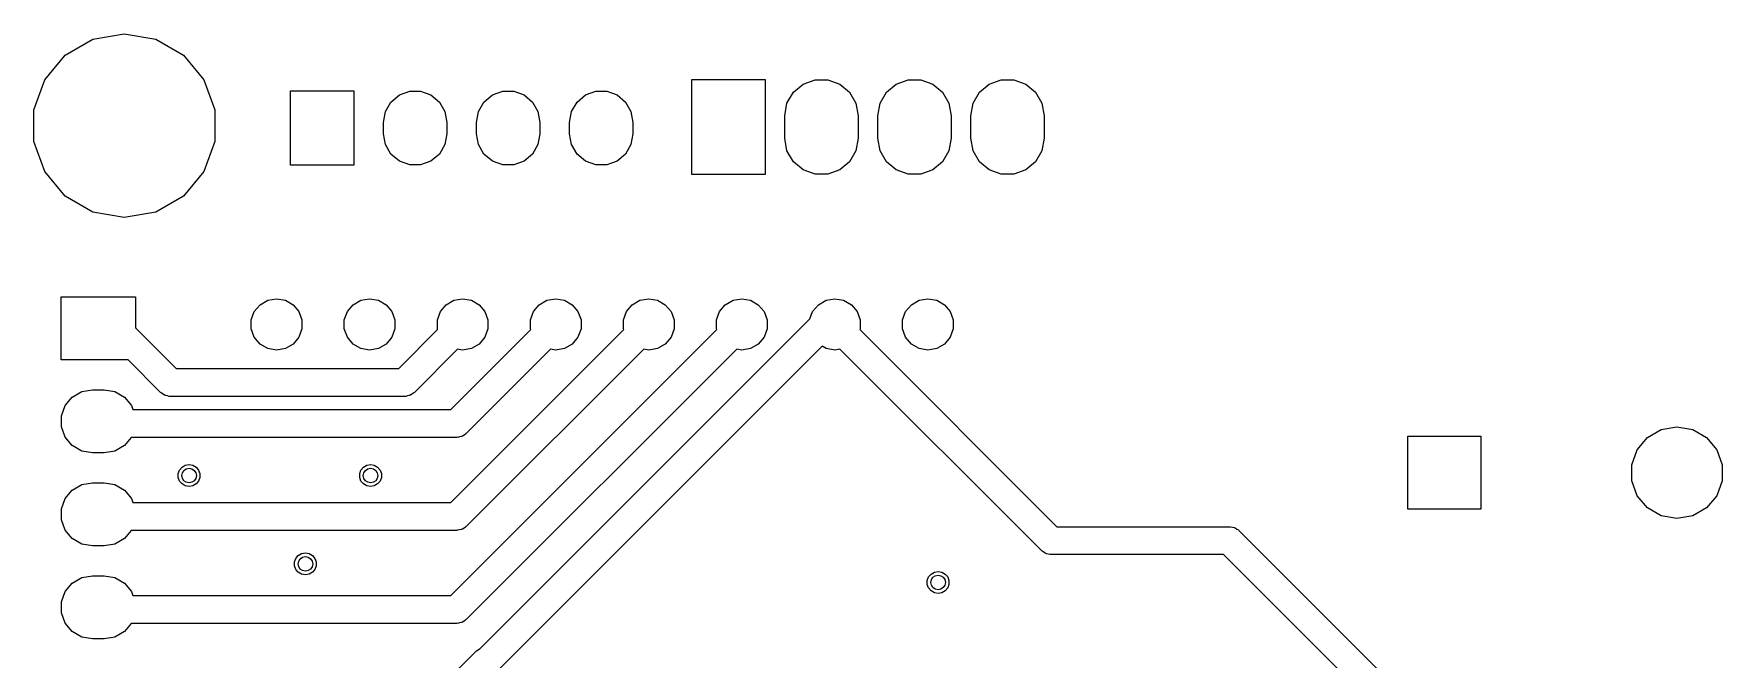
# Model space of a CAD drawing. Extents: x 10 to 287, y -200 to -10.
# Drawn here: x 81.74 to 127.83, y -55.44 to -38.35 of the extents above; entities that cross this region are included whole.
import ezdxf

# ---------------------------------------------------------------- set-up
doc = ezdxf.new("R2010")
doc.units = 0
doc.header["$MEASUREMENT"] = 0
doc.layers.add('BLACK', color=7, linetype='CONTINUOUS')

msp = doc.modelspace()

# ---------------------------------------------------------------- linework, layer by layer
at = {"layer": 'Black'}
for p, q in [((82.5976, -38.9406), (83.3526, -38.5047)), ((83.3526, -38.5047), (84.2112, -38.3533)), ((84.2112, -38.3533), (85.0697, -38.5047)), ((85.0697, -38.5047), (85.8247, -38.9406)), ((82.0373, -39.6084), (82.5976, -38.9406)), ((85.8247, -38.9406), (86.385, -39.6084)), ((81.7391, -40.4276), (82.0373, -39.6084)), ((86.385, -39.6084), (86.6832, -40.4276)), ((99.7, -42.2), (99.7, -39.6)), ((99.7, -39.6), (101.7, -39.6)), ((101.7, -39.6), (101.7, -42.2)), ((102.74, -39.729), (103.066, -39.6102)), ((103.066, -39.6102), (103.414, -39.6102)), ((103.414, -39.6102), (103.74, -39.729)), ((105.28, -39.729), (105.606, -39.6102)), ((105.606, -39.6102), (105.954, -39.6102)), ((105.954, -39.6102), (106.28, -39.729)), ((107.82, -39.729), (108.146, -39.6102)), ((108.146, -39.6102), (108.494, -39.6102)), ((108.494, -39.6102), (108.82, -39.729)), ((88.7464, -41.946), (88.7464, -39.914)), ((88.7464, -39.914), (90.4736, -39.914)), ((90.4736, -39.914), (90.4736, -41.946)), ((91.4884, -40.2186), (91.7182, -40.0258)), ((91.7182, -40.0258), (92, -39.9232)), ((92, -39.9232), (92.3, -39.9232)), ((92.3, -39.9232), (92.5818, -40.0258)), ((92.5818, -40.0258), (92.8116, -40.2186)), ((94.0284, -40.2186), (94.2582, -40.0258)), ((94.2582, -40.0258), (94.54, -39.9232)), ((94.54, -39.9232), (94.84, -39.9232)), ((94.84, -39.9232), (95.1218, -40.0258)), ((95.1218, -40.0258), (95.3516, -40.2186)), ((96.5684, -40.2186), (96.7982, -40.0258)), ((96.7982, -40.0258), (97.08, -39.9232)), ((97.08, -39.9232), (97.38, -39.9232)), ((97.38, -39.9232), (97.6618, -40.0258)), ((97.6618, -40.0258), (97.8916, -40.2186)), ((102.3, -40.253), (102.474, -39.9522)), ((102.474, -39.9522), (102.74, -39.729)), ((103.74, -39.729), (104.006, -39.9522)), ((104.006, -39.9522), (104.18, -40.253)), ((104.84, -40.253), (105.014, -39.9522)), ((105.014, -39.9522), (105.28, -39.729)), ((106.28, -39.729), (106.546, -39.9522)), ((106.546, -39.9522), (106.72, -40.253)), ((107.38, -40.253), (107.554, -39.9522)), ((107.554, -39.9522), (107.82, -39.729)), ((108.82, -39.729), (109.086, -39.9522)), ((109.086, -39.9522), (109.26, -40.253)), ((81.7391, -41.2994), (81.7391, -40.4276)), ((86.6832, -40.4276), (86.6832, -41.2994)), ((91.2864, -40.7737), (91.3385, -40.4783)), ((91.3385, -40.4783), (91.4884, -40.2186)), ((92.8116, -40.2186), (92.9615, -40.4783)), ((92.9615, -40.4783), (93.0136, -40.7737)), ((93.8264, -40.7737), (93.8785, -40.4783)), ((93.8785, -40.4783), (94.0284, -40.2186)), ((95.3516, -40.2186), (95.5015, -40.4783)), ((95.5015, -40.4783), (95.5536, -40.7737)), ((96.3664, -40.7737), (96.4185, -40.4783)), ((96.4185, -40.4783), (96.5684, -40.2186)), ((97.8916, -40.2186), (98.0415, -40.4783)), ((98.0415, -40.4783), (98.0936, -40.7737)), ((102.24, -40.595), (102.3, -40.253)), ((104.18, -40.253), (104.24, -40.595)), ((104.78, -40.595), (104.84, -40.253)), ((106.72, -40.253), (106.78, -40.595)), ((107.32, -40.595), (107.38, -40.253)), ((109.26, -40.253), (109.32, -40.595)), ((91.2864, -41.0863), (91.2864, -40.7737)), ((93.0136, -40.7737), (93.0136, -41.0863)), ((93.8264, -41.0863), (93.8264, -40.7737)), ((95.5536, -40.7737), (95.5536, -41.0863)), ((96.3664, -41.0863), (96.3664, -40.7737)), ((98.0936, -40.7737), (98.0936, -41.0863)), ((102.24, -41.205), (102.24, -40.595)), ((104.24, -40.595), (104.24, -41.205)), ((104.78, -41.205), (104.78, -40.595)), ((106.78, -40.595), (106.78, -41.205)), ((107.32, -41.205), (107.32, -40.595)), ((109.32, -40.595), (109.32, -41.205)), ((82.0373, -42.1186), (81.7391, -41.2994)), ((86.6832, -41.2994), (86.385, -42.1186)), ((91.3385, -41.3817), (91.2864, -41.0863)), ((91.4884, -41.6414), (91.3385, -41.3817)), ((92.9615, -41.3817), (92.8116, -41.6414)), ((93.0136, -41.0863), (92.9615, -41.3817)), ((93.8785, -41.3817), (93.8264, -41.0863)), ((94.0284, -41.6414), (93.8785, -41.3817)), ((95.5015, -41.3817), (95.3516, -41.6414)), ((95.5536, -41.0863), (95.5015, -41.3817)), ((96.4185, -41.3817), (96.3664, -41.0863)), ((96.5684, -41.6414), (96.4185, -41.3817)), ((98.0415, -41.3817), (97.8916, -41.6414)), ((98.0936, -41.0863), (98.0415, -41.3817)), ((102.3, -41.547), (102.24, -41.205)), ((104.24, -41.205), (104.18, -41.547)), ((104.84, -41.547), (104.78, -41.205)), ((106.78, -41.205), (106.72, -41.547)), ((107.38, -41.547), (107.32, -41.205)), ((109.32, -41.205), (109.26, -41.547)), ((91.7182, -41.8342), (91.4884, -41.6414)), ((92, -41.9368), (91.7182, -41.8342)), ((92.3, -41.9368), (92, -41.9368)), ((92.5818, -41.8342), (92.3, -41.9368)), ((92.8116, -41.6414), (92.5818, -41.8342)), ((94.2582, -41.8342), (94.0284, -41.6414)), ((94.54, -41.9368), (94.2582, -41.8342)), ((94.84, -41.9368), (94.54, -41.9368)), ((95.1218, -41.8342), (94.84, -41.9368)), ((95.3516, -41.6414), (95.1218, -41.8342)), ((96.7982, -41.8342), (96.5684, -41.6414)), ((97.08, -41.9368), (96.7982, -41.8342)), ((97.38, -41.9368), (97.08, -41.9368)), ((97.6618, -41.8342), (97.38, -41.9368)), ((97.8916, -41.6414), (97.6618, -41.8342)), ((102.474, -41.8478), (102.3, -41.547)), ((102.74, -42.071), (102.474, -41.8478)), ((104.006, -41.8478), (103.74, -42.071)), ((104.18, -41.547), (104.006, -41.8478)), ((105.014, -41.8478), (104.84, -41.547)), ((105.28, -42.071), (105.014, -41.8478)), ((106.546, -41.8478), (106.28, -42.071)), ((106.72, -41.547), (106.546, -41.8478)), ((107.554, -41.8478), (107.38, -41.547)), ((107.82, -42.071), (107.554, -41.8478)), ((109.086, -41.8478), (108.82, -42.071)), ((109.26, -41.547), (109.086, -41.8478)), ((82.5976, -42.7864), (82.0373, -42.1186)), ((86.385, -42.1186), (85.8247, -42.7864)), ((90.4736, -41.946), (88.7464, -41.946)), ((101.7, -42.2), (99.7, -42.2)), ((103.066, -42.1898), (102.74, -42.071)), ((103.414, -42.1898), (103.066, -42.1898)), ((103.74, -42.071), (103.414, -42.1898)), ((105.606, -42.1898), (105.28, -42.071)), ((105.954, -42.1898), (105.606, -42.1898)), ((106.28, -42.071), (105.954, -42.1898)), ((108.146, -42.1898), (107.82, -42.071)), ((108.494, -42.1898), (108.146, -42.1898)), ((108.82, -42.071), (108.494, -42.1898)), ((83.3526, -43.2223), (82.5976, -42.7864)), ((85.8247, -42.7864), (85.0697, -43.2223)), ((84.2112, -43.3737), (83.3526, -43.2223)), ((85.0697, -43.2223), (84.2112, -43.3737)), ((82.484, -47.2636), (82.484, -45.5364)), ((82.484, -45.5364), (84.516, -45.5364)), ((84.516, -45.5364), (84.516, -46.3852)), ((88.1268, -45.6326), (88.3666, -45.5903)), ((88.3666, -45.5903), (88.6064, -45.6326)), ((90.6668, -45.6326), (90.9066, -45.5903)), ((90.9066, -45.5903), (91.1464, -45.6326)), ((93.2068, -45.6326), (93.4466, -45.5903)), ((93.4466, -45.5903), (93.6864, -45.6326)), ((95.7468, -45.6326), (95.9866, -45.5903)), ((95.9866, -45.5903), (96.2264, -45.6326)), ((98.2868, -45.6326), (98.5266, -45.5903)), ((98.5266, -45.5903), (98.7664, -45.6326)), ((100.827, -45.6326), (101.067, -45.5903)), ((101.067, -45.5903), (101.306, -45.6326)), ((103.367, -45.6326), (103.607, -45.5903)), ((103.607, -45.5903), (103.846, -45.6326)), ((105.907, -45.6326), (106.147, -45.5903)), ((106.147, -45.5903), (106.386, -45.6326)), ((87.6761, -46.1697), (87.7594, -45.9409)), ((87.7594, -45.9409), (87.9159, -45.7544)), ((87.9159, -45.7544), (88.1268, -45.6326)), ((88.6064, -45.6326), (88.8173, -45.7544)), ((88.8173, -45.7544), (88.9738, -45.9409)), ((88.9738, -45.9409), (89.0571, -46.1697)), ((90.2161, -46.1697), (90.2994, -45.9409)), ((90.2994, -45.9409), (90.4559, -45.7544)), ((90.4559, -45.7544), (90.6668, -45.6326)), ((91.1464, -45.6326), (91.3573, -45.7544)), ((91.3573, -45.7544), (91.5138, -45.9409)), ((91.5138, -45.9409), (91.5971, -46.1697)), ((92.7561, -46.1697), (92.8394, -45.9409)), ((92.8394, -45.9409), (92.9959, -45.7544)), ((92.9959, -45.7544), (93.2068, -45.6326)), ((93.6864, -45.6326), (93.8973, -45.7544)), ((93.8973, -45.7544), (94.0538, -45.9409)), ((94.0538, -45.9409), (94.1371, -46.1697)), ((95.2961, -46.1697), (95.3794, -45.9409)), ((95.3794, -45.9409), (95.5359, -45.7544)), ((95.5359, -45.7544), (95.7468, -45.6326)), ((96.2264, -45.6326), (96.4373, -45.7544)), ((96.4373, -45.7544), (96.5938, -45.9409)), ((96.5938, -45.9409), (96.6771, -46.1697)), ((97.8361, -46.1697), (97.9194, -45.9409)), ((97.9194, -45.9409), (98.0759, -45.7544)), ((98.0759, -45.7544), (98.2868, -45.6326)), ((98.7664, -45.6326), (98.9773, -45.7544)), ((98.9773, -45.7544), (99.1338, -45.9409)), ((99.1338, -45.9409), (99.2171, -46.1697)), ((100.376, -46.1697), (100.459, -45.9409)), ((100.459, -45.9409), (100.616, -45.7544)), ((100.616, -45.7544), (100.827, -45.6326)), ((101.306, -45.6326), (101.517, -45.7544)), ((101.517, -45.7544), (101.674, -45.9409)), ((101.674, -45.9409), (101.757, -46.1697)), ((102.927, -46.1404), (102.999, -45.9409)), ((102.999, -45.9409), (103.156, -45.7544)), ((103.156, -45.7544), (103.367, -45.6326)), ((103.846, -45.6326), (104.057, -45.7544)), ((104.057, -45.7544), (104.214, -45.9409)), ((104.214, -45.9409), (104.297, -46.1697)), ((105.456, -46.1697), (105.539, -45.9409)), ((105.539, -45.9409), (105.696, -45.7544)), ((105.696, -45.7544), (105.907, -45.6326)), ((106.386, -45.6326), (106.597, -45.7544)), ((106.597, -45.7544), (106.754, -45.9409)), ((106.754, -45.9409), (106.837, -46.1697)), ((84.516, -46.3852), (85.6288, -47.498)), ((87.6761, -46.4133), (87.6761, -46.1697)), ((87.7594, -46.6421), (87.6761, -46.4133)), ((89.0571, -46.4133), (88.9738, -46.6421)), ((89.0571, -46.1697), (89.0571, -46.4133)), ((90.2161, -46.4133), (90.2161, -46.1697)), ((90.2994, -46.6421), (90.2161, -46.4133)), ((91.5971, -46.4133), (91.5138, -46.6421)), ((91.5971, -46.1697), (91.5971, -46.4133)), ((91.7013, -47.498), (92.7641, -46.4352)), ((92.7561, -46.4133), (92.7561, -46.1697)), ((92.7641, -46.4352), (92.7561, -46.4133)), ((93.1237, -53.6956), (100.384, -46.4352)), ((93.1237, -51.1556), (97.8441, -46.4352)), ((93.1237, -48.6156), (95.3041, -46.4352)), ((93.9148, -55.1524), (102.927, -46.1404)), ((94.1371, -46.4133), (94.0538, -46.6421)), ((94.1371, -46.1697), (94.1371, -46.4133)), ((95.2961, -46.4133), (95.2961, -46.1697)), ((95.3041, -46.4352), (95.2961, -46.4133)), ((96.6771, -46.4133), (96.5938, -46.6421)), ((96.6771, -46.1697), (96.6771, -46.4133)), ((97.8361, -46.4133), (97.8361, -46.1697)), ((97.8441, -46.4352), (97.8361, -46.4133)), ((99.2171, -46.4133), (99.1338, -46.6421)), ((99.2171, -46.1697), (99.2171, -46.4133)), ((100.376, -46.4133), (100.376, -46.1697)), ((100.384, -46.4352), (100.376, -46.4133)), ((101.757, -46.4133), (101.674, -46.6421)), ((101.757, -46.1697), (101.757, -46.4133)), ((104.297, -46.4133), (104.289, -46.4352)), ((104.289, -46.4352), (109.67, -51.816)), ((104.297, -46.1697), (104.297, -46.4133)), ((105.456, -46.4133), (105.456, -46.1697)), ((105.539, -46.6421), (105.456, -46.4133)), ((106.837, -46.4133), (106.754, -46.6421)), ((106.837, -46.1697), (106.837, -46.4133)), ((87.9159, -46.8286), (87.7594, -46.6421)), ((88.1268, -46.9504), (87.9159, -46.8286)), ((88.3666, -46.9927), (88.1268, -46.9504)), ((88.6064, -46.9504), (88.3666, -46.9927)), ((88.8173, -46.8286), (88.6064, -46.9504)), ((88.9738, -46.6421), (88.8173, -46.8286)), ((90.4559, -46.8286), (90.2994, -46.6421)), ((90.6668, -46.9504), (90.4559, -46.8286)), ((90.9066, -46.9927), (90.6668, -46.9504)), ((91.1464, -46.9504), (90.9066, -46.9927)), ((91.3573, -46.8286), (91.1464, -46.9504)), ((91.5138, -46.6421), (91.3573, -46.8286)), ((93.3086, -46.9683), (92.1285, -48.1484)), ((93.4466, -46.9927), (93.3086, -46.9683)), ((93.6864, -46.9504), (93.4466, -46.9927)), ((100.929, -46.9683), (93.5509, -54.346)), ((98.3886, -46.9683), (93.5509, -51.806)), ((95.8486, -46.9683), (93.5509, -49.266)), ((93.8973, -46.8286), (93.6864, -46.9504)), ((94.0538, -46.6421), (93.8973, -46.8286)), ((103.258, -46.8873), (94.3764, -55.7684)), ((95.9866, -46.9927), (95.8486, -46.9683)), ((96.2264, -46.9504), (95.9866, -46.9927)), ((96.4373, -46.8286), (96.2264, -46.9504)), ((96.5938, -46.6421), (96.4373, -46.8286)), ((98.5266, -46.9927), (98.3886, -46.9683)), ((98.7664, -46.9504), (98.5266, -46.9927)), ((98.9773, -46.8286), (98.7664, -46.9504)), ((99.1338, -46.6421), (98.9773, -46.8286)), ((101.067, -46.9927), (100.929, -46.9683)), ((101.306, -46.9504), (101.067, -46.9927)), ((101.517, -46.8286), (101.306, -46.9504)), ((101.674, -46.6421), (101.517, -46.8286)), ((103.367, -46.9504), (103.258, -46.8873)), ((103.607, -46.9927), (103.367, -46.9504)), ((103.745, -46.9683), (103.607, -46.9927)), ((109.243, -52.4664), (103.745, -46.9683)), ((105.696, -46.8286), (105.539, -46.6421)), ((105.907, -46.9504), (105.696, -46.8286)), ((106.147, -46.9927), (105.907, -46.9504)), ((106.386, -46.9504), (106.147, -46.9927)), ((106.597, -46.8286), (106.386, -46.9504)), ((106.754, -46.6421), (106.597, -46.8286)), ((84.3168, -47.2636), (82.484, -47.2636)), ((85.2016, -48.1484), (84.3168, -47.2636)), ((85.6288, -47.498), (91.7013, -47.498)), ((82.5958, -48.5082), (82.7886, -48.2784)), ((82.7886, -48.2784), (83.0483, -48.1285)), ((83.0483, -48.1285), (83.3437, -48.0764)), ((83.3437, -48.0764), (83.6563, -48.0764)), ((83.6563, -48.0764), (83.9517, -48.1285)), ((83.9517, -48.1285), (84.2114, -48.2784)), ((84.2114, -48.2784), (84.4042, -48.5082)), ((85.2153, -48.158), (85.2016, -48.1484)), ((85.2261, -48.1709), (85.2153, -48.158)), ((85.2692, -48.1958), (85.2261, -48.1709)), ((85.31, -48.2243), (85.2692, -48.1958)), ((85.3262, -48.2286), (85.31, -48.2243)), ((85.3407, -48.237), (85.3262, -48.2286)), ((85.3897, -48.2457), (85.3407, -48.237)), ((85.4378, -48.2585), (85.3897, -48.2457)), ((85.4545, -48.2571), (85.4378, -48.2585)), ((85.471, -48.26), (85.4545, -48.2571)), ((91.8591, -48.26), (85.471, -48.26)), ((91.8756, -48.2571), (91.8591, -48.26)), ((91.8923, -48.2585), (91.8756, -48.2571)), ((91.9404, -48.2457), (91.8923, -48.2585)), ((91.9894, -48.237), (91.9404, -48.2457)), ((92.0039, -48.2286), (91.9894, -48.237)), ((92.0201, -48.2243), (92.0039, -48.2286)), ((92.0609, -48.1958), (92.0201, -48.2243)), ((92.104, -48.1709), (92.0609, -48.1958)), ((92.1148, -48.158), (92.104, -48.1709)), ((92.1285, -48.1484), (92.1148, -48.158)), ((82.4932, -48.79), (82.5958, -48.5082)), ((82.4932, -49.09), (82.4932, -48.79)), ((84.4042, -48.5082), (84.4433, -48.6156)), ((84.4433, -48.6156), (93.1237, -48.6156)), ((82.5958, -49.3718), (82.4932, -49.09)), ((93.4833, -49.3134), (93.4425, -49.3419)), ((93.5264, -49.2885), (93.4833, -49.3134)), ((93.5372, -49.2756), (93.5264, -49.2885)), ((93.5509, -49.266), (93.5372, -49.2756)), ((125.787, -49.3818), (126.165, -49.164)), ((126.165, -49.164), (126.594, -49.0883)), ((126.594, -49.0883), (127.023, -49.164)), ((127.023, -49.164), (127.4, -49.3818)), ((82.7886, -49.6016), (82.5958, -49.3718)), ((83.0483, -49.7515), (82.7886, -49.6016)), ((83.3437, -49.8036), (83.0483, -49.7515)), ((83.9517, -49.7515), (83.6563, -49.8036)), ((84.2114, -49.6016), (83.9517, -49.7515)), ((84.3993, -49.3776), (84.2114, -49.6016)), ((93.2815, -49.3776), (84.3993, -49.3776)), ((93.298, -49.3747), (93.2815, -49.3776)), ((93.3147, -49.3761), (93.298, -49.3747)), ((93.3628, -49.3633), (93.3147, -49.3761)), ((93.4118, -49.3546), (93.3628, -49.3633)), ((93.4263, -49.3462), (93.4118, -49.3546)), ((93.4425, -49.3419), (93.4263, -49.3462)), ((119.244, -51.3423), (119.244, -49.3433)), ((119.244, -49.3433), (121.243, -49.3433)), ((121.243, -49.3433), (121.243, -51.3423)), ((125.358, -50.125), (125.507, -49.7156)), ((125.507, -49.7156), (125.787, -49.3818)), ((127.4, -49.3818), (127.68, -49.7156)), ((127.68, -49.7156), (127.829, -50.125)), ((83.6563, -49.8036), (83.3437, -49.8036)), ((85.7184, -50.2686), (85.7856, -50.1885)), ((85.7856, -50.1885), (85.8761, -50.1363)), ((85.8761, -50.1363), (85.979, -50.1181)), ((85.979, -50.1181), (86.0819, -50.1363)), ((86.0819, -50.1363), (86.1724, -50.1885)), ((86.1724, -50.1885), (86.2396, -50.2686)), ((90.6714, -50.2686), (90.7386, -50.1885)), ((90.7386, -50.1885), (90.8291, -50.1363)), ((90.8291, -50.1363), (90.932, -50.1181)), ((90.932, -50.1181), (91.0349, -50.1363)), ((91.0349, -50.1363), (91.1254, -50.1885)), ((91.1254, -50.1885), (91.1926, -50.2686)), ((125.358, -50.5606), (125.358, -50.125)), ((127.829, -50.125), (127.829, -50.5606)), ((82.7886, -50.8184), (83.0483, -50.6685)), ((83.0483, -50.6685), (83.3437, -50.6164)), ((83.3437, -50.6164), (83.6563, -50.6164)), ((83.6563, -50.6164), (83.9517, -50.6685)), ((83.9517, -50.6685), (84.2114, -50.8184)), ((85.6827, -50.3668), (85.7184, -50.2686)), ((85.6827, -50.4712), (85.6827, -50.3668)), ((85.7184, -50.5694), (85.6827, -50.4712)), ((85.7856, -50.6495), (85.7184, -50.5694)), ((85.8761, -50.7017), (85.7856, -50.6495)), ((86.1724, -50.6495), (86.0819, -50.7017)), ((86.2396, -50.5694), (86.1724, -50.6495)), ((86.2396, -50.2686), (86.2753, -50.3668)), ((86.2753, -50.4712), (86.2396, -50.5694)), ((86.2753, -50.3668), (86.2753, -50.4712)), ((90.6357, -50.3668), (90.6714, -50.2686)), ((90.6357, -50.4712), (90.6357, -50.3668)), ((90.6714, -50.5694), (90.6357, -50.4712)), ((90.7386, -50.6495), (90.6714, -50.5694)), ((90.8291, -50.7017), (90.7386, -50.6495)), ((91.1254, -50.6495), (91.0349, -50.7017)), ((91.1926, -50.5694), (91.1254, -50.6495)), ((91.1926, -50.2686), (91.2283, -50.3668)), ((91.2283, -50.4712), (91.1926, -50.5694)), ((91.2283, -50.3668), (91.2283, -50.4712)), ((125.507, -50.97), (125.358, -50.5606)), ((127.829, -50.5606), (127.68, -50.97)), ((82.4932, -51.33), (82.5958, -51.0482)), ((82.5958, -51.0482), (82.7886, -50.8184)), ((84.2114, -50.8184), (84.4042, -51.0482)), ((84.4042, -51.0482), (84.4433, -51.1556)), ((84.4433, -51.1556), (93.1237, -51.1556)), ((85.979, -50.7199), (85.8761, -50.7017)), ((86.0819, -50.7017), (85.979, -50.7199)), ((90.932, -50.7199), (90.8291, -50.7017)), ((91.0349, -50.7017), (90.932, -50.7199)), ((125.787, -51.3038), (125.507, -50.97)), ((127.68, -50.97), (127.4, -51.3038)), ((82.4932, -51.63), (82.4932, -51.33)), ((121.243, -51.3423), (119.244, -51.3423)), ((126.165, -51.5216), (125.787, -51.3038)), ((126.594, -51.5973), (126.165, -51.5216)), ((127.023, -51.5216), (126.594, -51.5973)), ((127.4, -51.3038), (127.023, -51.5216)), ((82.5958, -51.9118), (82.4932, -51.63)), ((82.7886, -52.1416), (82.5958, -51.9118)), ((84.3993, -51.9176), (84.2114, -52.1416)), ((93.2815, -51.9176), (84.3993, -51.9176)), ((93.298, -51.9147), (93.2815, -51.9176)), ((93.3147, -51.9161), (93.298, -51.9147)), ((93.3628, -51.9033), (93.3147, -51.9161)), ((93.4118, -51.8946), (93.3628, -51.9033)), ((93.4263, -51.8862), (93.4118, -51.8946)), ((93.4425, -51.8819), (93.4263, -51.8862)), ((93.4833, -51.8534), (93.4425, -51.8819)), ((93.5264, -51.8285), (93.4833, -51.8534)), ((93.5372, -51.8156), (93.5264, -51.8285)), ((93.5509, -51.806), (93.5372, -51.8156)), ((109.67, -51.816), (113.665, -51.816)), ((113.665, -51.816), (114.376, -51.816)), ((114.376, -51.816), (114.393, -51.8189)), ((114.393, -51.8189), (114.409, -51.8175)), ((114.409, -51.8175), (114.457, -51.8303)), ((114.457, -51.8303), (114.507, -51.839)), ((114.507, -51.839), (114.521, -51.8474)), ((114.521, -51.8474), (114.537, -51.8517)), ((114.537, -51.8517), (114.578, -51.8802)), ((114.578, -51.8802), (114.621, -51.9051)), ((114.621, -51.9051), (114.632, -51.918)), ((114.632, -51.918), (114.646, -51.9276)), ((114.646, -51.9276), (119.675, -56.9568)), ((83.0483, -52.2915), (82.7886, -52.1416)), ((83.3437, -52.3436), (83.0483, -52.2915)), ((83.6563, -52.3436), (83.3437, -52.3436)), ((83.9517, -52.2915), (83.6563, -52.3436)), ((84.2114, -52.1416), (83.9517, -52.2915)), ((89.0511, -52.5493), (89.154, -52.5311)), ((89.154, -52.5311), (89.2569, -52.5493)), ((109.256, -52.476), (109.243, -52.4664)), ((109.267, -52.4889), (109.256, -52.476)), ((109.31, -52.5138), (109.267, -52.4889)), ((109.351, -52.5423), (109.31, -52.5138)), ((109.367, -52.5466), (109.351, -52.5423)), ((88.8577, -52.7798), (88.8934, -52.6816)), ((88.8577, -52.8842), (88.8577, -52.7798)), ((88.8934, -52.9824), (88.8577, -52.8842)), ((88.8934, -52.6816), (88.9606, -52.6015)), ((88.9606, -53.0625), (88.8934, -52.9824)), ((88.9606, -52.6015), (89.0511, -52.5493)), ((89.2569, -52.5493), (89.3474, -52.6015)), ((89.3474, -52.6015), (89.4146, -52.6816)), ((89.4146, -52.9824), (89.3474, -53.0625)), ((89.4146, -52.6816), (89.4503, -52.7798)), ((89.4503, -52.8842), (89.4146, -52.9824)), ((89.4503, -52.7798), (89.4503, -52.8842)), ((109.382, -52.555), (109.367, -52.5466)), ((109.431, -52.5637), (109.382, -52.555)), ((109.479, -52.5765), (109.431, -52.5637)), ((109.496, -52.5751), (109.479, -52.5765)), ((109.512, -52.578), (109.496, -52.5751)), ((113.665, -52.578), (109.512, -52.578)), ((114.218, -52.578), (113.665, -52.578)), ((119.024, -57.384), (114.218, -52.578)), ((82.5958, -53.5882), (82.7886, -53.3584)), ((82.7886, -53.3584), (83.0483, -53.2085)), ((83.0483, -53.2085), (83.3437, -53.1564)), ((83.3437, -53.1564), (83.6563, -53.1564)), ((83.6563, -53.1564), (83.9517, -53.2085)), ((83.9517, -53.2085), (84.2114, -53.3584)), ((84.2114, -53.3584), (84.4042, -53.5882)), ((89.0511, -53.1147), (88.9606, -53.0625)), ((89.154, -53.1329), (89.0511, -53.1147)), ((89.2569, -53.1147), (89.154, -53.1329)), ((89.3474, -53.0625), (89.2569, -53.1147)), ((106.13, -53.2878), (106.165, -53.1896)), ((106.13, -53.3922), (106.13, -53.2878)), ((106.165, -53.4904), (106.13, -53.3922)), ((106.165, -53.1896), (106.233, -53.1095)), ((106.233, -53.1095), (106.323, -53.0573)), ((106.323, -53.0573), (106.426, -53.0391)), ((106.426, -53.0391), (106.529, -53.0573)), ((106.529, -53.0573), (106.619, -53.1095)), ((106.619, -53.1095), (106.687, -53.1896)), ((106.687, -53.1896), (106.722, -53.2878)), ((106.722, -53.3922), (106.687, -53.4904)), ((106.722, -53.2878), (106.722, -53.3922)), ((82.4932, -53.87), (82.5958, -53.5882)), ((82.4932, -54.17), (82.4932, -53.87)), ((84.4042, -53.5882), (84.4433, -53.6956)), ((84.4433, -53.6956), (93.1237, -53.6956)), ((106.233, -53.5705), (106.165, -53.4904)), ((106.323, -53.6227), (106.233, -53.5705)), ((106.426, -53.6409), (106.323, -53.6227)), ((106.529, -53.6227), (106.426, -53.6409)), ((106.619, -53.5705), (106.529, -53.6227)), ((106.687, -53.4904), (106.619, -53.5705)), ((82.5958, -54.4518), (82.4932, -54.17)), ((93.5264, -54.3685), (93.4833, -54.3934)), ((93.5372, -54.3556), (93.5264, -54.3685)), ((93.5509, -54.346), (93.5372, -54.3556)), ((82.7886, -54.6816), (82.5958, -54.4518)), ((83.0483, -54.8315), (82.7886, -54.6816)), ((83.3437, -54.8836), (83.0483, -54.8315)), ((83.9517, -54.8315), (83.6563, -54.8836)), ((84.2114, -54.6816), (83.9517, -54.8315)), ((84.3993, -54.4576), (84.2114, -54.6816)), ((93.2815, -54.4576), (84.3993, -54.4576)), ((93.298, -54.4547), (93.2815, -54.4576)), ((93.3147, -54.4562), (93.298, -54.4547)), ((93.3628, -54.4433), (93.3147, -54.4562)), ((93.4118, -54.4346), (93.3628, -54.4433)), ((93.4263, -54.4262), (93.4118, -54.4346)), ((93.4425, -54.4219), (93.4263, -54.4262)), ((93.4833, -54.3934), (93.4425, -54.4219)), ((83.6563, -54.8836), (83.3437, -54.8836)), ((92.9006, -56.1306), (93.8016, -55.2296)), ((93.8016, -55.2296), (93.8153, -55.22)), ((93.8153, -55.22), (93.8261, -55.2071)), ((93.8261, -55.2071), (93.8692, -55.1822)), ((93.8692, -55.1822), (93.91, -55.1537)), ((93.91, -55.1537), (93.9148, -55.1524))]:
    msp.add_line(p, q, dxfattribs=at)
for centre in [(85.979, -50.419), (90.932, -50.419), (89.154, -52.832), (106.426, -53.34)]:
    msp.add_circle(centre, 0.1994, dxfattribs=at)

doc.saveas('drawing.dxf')
